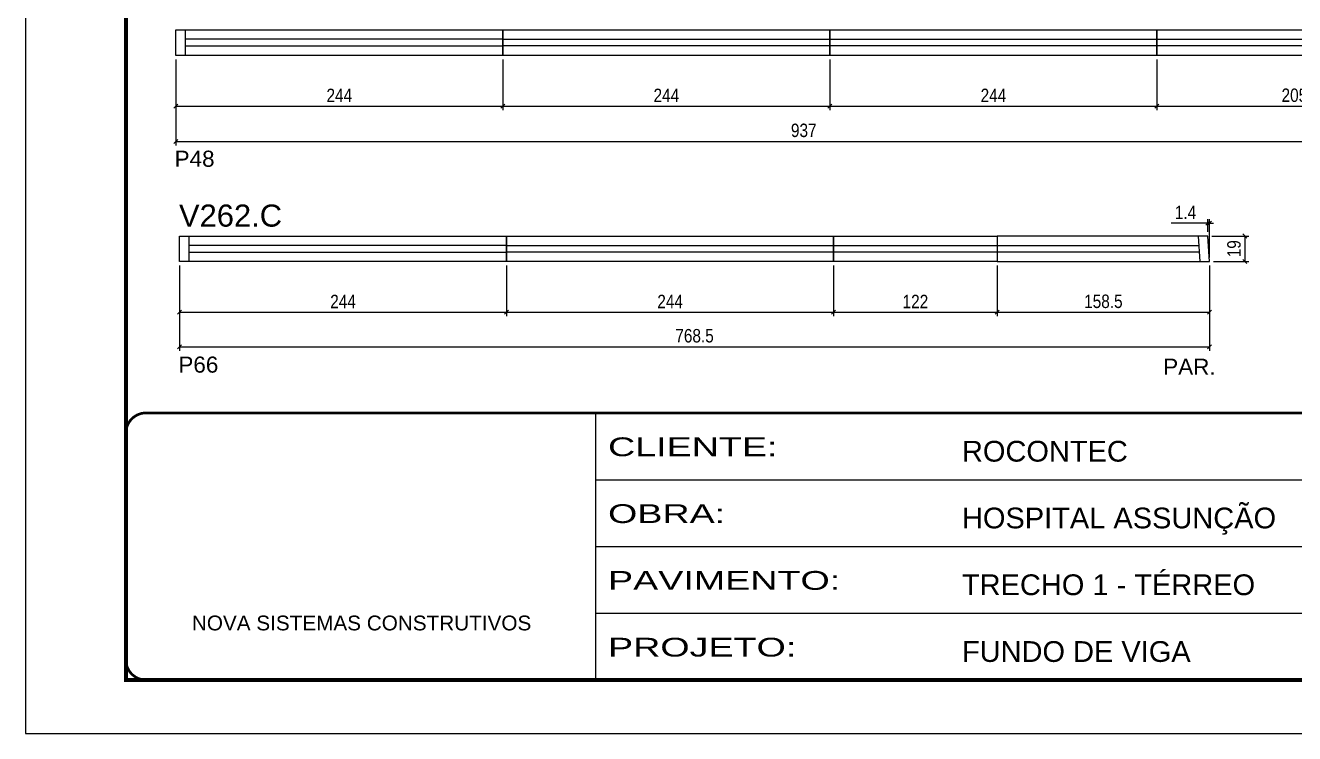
# Model space of a CAD drawing. Extents: x 3171 to 9452, y -2838 to 6252.
# Drawn here: x 4770 to 5717, y 2905 to 3434 of the extents above; entities that cross this region are included whole.
import ezdxf

# ---------------------------------------------------------------- set-up
doc = ezdxf.new("R2010")
doc.units = 0
doc.linetypes.add('CONTINUO', pattern=[0])
doc.linetypes.add('DASHED', pattern=[0.75, 0.5, -0.25])
for name, color, linetype in [('5', 5, 'Continuous'), ('NOMENCLATURA', 7, 'Continuous'), ('Painéis', 200, 'Continuous'), ('SARR_2.2x7', 40, 'Continuous')]:
    doc.layers.add(name, color=color, linetype=linetype)
for name, color, linetype, lineweight in [('Escoras', 2, 'Continuous', 25), ('Folhas', 255, 'Continuous', 9), ('Romaneio', 3, 'Continuous', 13), ('SARRAFO DE PRESSAO', 251, 'DASHED', 9)]:
    doc.layers.add(name, color=color, linetype=linetype, lineweight=lineweight)
doc.styles.add('ARIAL', font='arial.ttf')
doc.styles.add('COTA TECNICA-50', font='techl___.ttf', dxfattribs={"height": 10})
doc.styles.get("Standard").update_dxf_attribs({"font": 'arial.ttf'})
doc.styles.add('Tecnologia', font='')
doc.styles.get('Tecnologia').set_extended_font_data('Forgotten Futurist')
doc.dimstyles.new('COTA PAINEL-50', dxfattribs={"dimtxt": 10, "dimasz": 3, "dimexe": 3, "dimexo": 3, "dimgap": 3, "dimtad": 1, "dimdec": 1, "dimzin": 12, "dimdsep": 46, "dimtxsty": 'COTA TECNICA-50', "dimblk1": 'OBLIQUE', "dimblk2": 'OBLIQUE', "dimsah": 1, "dimcen": 0.9, "dimclrd": 4, "dimclre": 4, "dimclrt": 240, "dimadec": 1, "dimazin": 3, "dimtfac": 1, "dimtdec": 1, "dimtmove": 0, "dimatfit": 3, "dimfxl": 1, "dimtolj": 1, "dimtzin": 12, "dimarcsym": 0})

# ---------------------------------------------------------------- blocks, each defined once
blk = doc.blocks.new('9999999999')
at = {"color": 30, "linetype": 'CONTINUO'}
for p, q in [((98564.56, 34230.21), (98564.56, 34429.45)), ((98564.56, 34379.64), (99583.98, 34379.64)), ((98564.56, 34329.83), (99487.98, 34329.83)), ((98564.56, 34280.02), (99487.98, 34280.02))]:
    blk.add_line(p, q, dxfattribs=at)
at = {"color": 30, "linetype": 'CONTINUO', "const_width": 2}
blk.add_lwpolyline([(99583.98, 34230.21), (99583.98, 34414.45, 0.414214), (99568.98, 34429.45), (98228.98, 34429.45, 0.414214), (98213.98, 34414.45), (98213.98, 34245.21, 0.414214), (98228.98, 34230.21), (99583.98, 34230.21)], format="xyb", dxfattribs=at)
at = {"layer": 'Folhas'}
blk.add_lwpolyline([(98138.98, 34190.21), (99623.98, 34190.21), (99623.98, 35240.21), (98138.98, 35240.21)], close=True, dxfattribs=at)
at = {"layer": 'Folhas', "color": 30, "const_width": 3}
blk.add_lwpolyline([(98213.98, 34230.21), (99583.98, 34230.21), (99583.98, 35200.21), (98213.98, 35200.21)], close=True, dxfattribs=at)
at = {"color": 7, "linetype": 'Continuous', "ltscale": 5, "style": 'ARIAL'}
for s, height, p in [('ROCONTEC', 15.483, (98837.68, 34393.13)), ('HOSPITAL ASSUNÇÃO', 15.4829, (98837.68, 34343.32)), ('TRECHO 1 - TÉRREO', 15.4829, (98837.68, 34293.51)), ('NOVA SISTEMAS CONSTRUTIVOS', 11.0592, (98263.19, 34267.21)), ('FUNDO DE VIGA', 15.4829, (98837.68, 34243.7))]:
    blk.add_text(s, height=height, dxfattribs=at).set_placement(p)
at = {"layer": 'Folhas', "color": 7, "style": 'Tecnologia', "width": 1.5}
for s, p in [('CLIENTE:', (98573.65, 34397.17)), ('OBRA:', (98573.65, 34347.31)), ('PAVIMENTO:', (98573.65, 34297.5)), ('PROJETO:', (98573.65, 34247.69))]:
    blk.add_text(s, height=14, dxfattribs=at).set_placement(p)
blk = doc.blocks.new('_Oblique')
at = {"color": 0, "linetype": 'ByBlock', "lineweight": -2}
blk.add_line((-0.5, -0.5), (0.5, 0.5), dxfattribs=at)
blk = doc.blocks.new('*D275')
at = {"layer": 'Defpoints', "color": 0, "linetype": 'ByBlock', "transparency": 16777216}
for p in [(4884.66, 3257.4), (5128.66, 3257.4), (5128.66, 3219.48)]:
    blk.add_point(p, dxfattribs=at)
at = {"layer": 'Romaneio', "color": 4, "linetype": 'ByBlock', "lineweight": -2, "transparency": 16777216}
for p, q in [((4884.66, 3254.4), (4884.66, 3216.48)), ((5128.66, 3254.4), (5128.66, 3216.48)), ((4884.66, 3219.48), (5128.66, 3219.48))]:
    blk.add_line(p, q, dxfattribs=at)
at = {"layer": 'Romaneio', "color": 4, "linetype": 'ByBlock', "lineweight": -2, "transparency": 16777216, "xscale": 3, "yscale": 3, "zscale": 3, "rotation": 180}
blk.add_blockref('_Oblique', (4884.66, 3219.48), dxfattribs=at)
at = {"layer": 'Romaneio', "color": 4, "linetype": 'ByBlock', "lineweight": -2, "transparency": 16777216, "xscale": 3, "yscale": 3, "zscale": 3}
blk.add_blockref('_Oblique', (5128.66, 3219.48), dxfattribs=at)
at = {"layer": 'Romaneio', "color": 240, "linetype": 'ByBlock', "transparency": 16777216, "insert": (5006.66, 3227.55), "char_height": 10, "attachment_point": 5, "style": 'COTA TECNICA-50'}
blk.add_mtext('\\A1;244', dxfattribs=at)
blk = doc.blocks.new('*D276')
at = {"layer": 'Defpoints', "color": 0, "linetype": 'ByBlock', "transparency": 16777216}
for p in [(5128.66, 3257.4), (5372.66, 3257.4), (5372.66, 3219.48)]:
    blk.add_point(p, dxfattribs=at)
at = {"layer": 'Romaneio', "color": 4, "linetype": 'ByBlock', "lineweight": -2, "transparency": 16777216}
for p, q in [((5128.66, 3254.4), (5128.66, 3216.48)), ((5372.66, 3254.4), (5372.66, 3216.48)), ((5128.66, 3219.48), (5372.66, 3219.48))]:
    blk.add_line(p, q, dxfattribs=at)
at = {"layer": 'Romaneio', "color": 4, "linetype": 'ByBlock', "lineweight": -2, "transparency": 16777216, "xscale": 3, "yscale": 3, "zscale": 3, "rotation": 180}
blk.add_blockref('_Oblique', (5128.66, 3219.48), dxfattribs=at)
at = {"layer": 'Romaneio', "color": 4, "linetype": 'ByBlock', "lineweight": -2, "transparency": 16777216, "xscale": 3, "yscale": 3, "zscale": 3}
blk.add_blockref('_Oblique', (5372.66, 3219.48), dxfattribs=at)
at = {"layer": 'Romaneio', "color": 240, "linetype": 'ByBlock', "transparency": 16777216, "insert": (5250.66, 3227.55), "char_height": 10, "attachment_point": 5, "style": 'COTA TECNICA-50'}
blk.add_mtext('\\A1;244', dxfattribs=at)
blk = doc.blocks.new('*D51')
at = {"layer": 'Defpoints', "color": 0, "linetype": 'ByBlock', "transparency": 16777216}
for p in [(4884.66, 3257.4), (5653.12, 3257.4), (5653.12, 3193.81)]:
    blk.add_point(p, dxfattribs=at)
at = {"layer": 'Escoras', "color": 4, "linetype": 'ByBlock', "lineweight": -2, "transparency": 16777216}
for p, q in [((4884.66, 3254.4), (4884.66, 3190.81)), ((5653.12, 3254.4), (5653.12, 3190.81)), ((4884.66, 3193.81), (5653.12, 3193.81))]:
    blk.add_line(p, q, dxfattribs=at)
at = {"layer": 'Escoras', "color": 4, "linetype": 'ByBlock', "lineweight": -2, "transparency": 16777216, "xscale": 3, "yscale": 3, "zscale": 3, "rotation": 180}
blk.add_blockref('_Oblique', (4884.66, 3193.81), dxfattribs=at)
at = {"layer": 'Escoras', "color": 4, "linetype": 'ByBlock', "lineweight": -2, "transparency": 16777216, "xscale": 3, "yscale": 3, "zscale": 3}
blk.add_blockref('_Oblique', (5653.12, 3193.81), dxfattribs=at)
at = {"layer": 'Escoras', "color": 240, "linetype": 'ByBlock', "transparency": 16777216, "insert": (5268.89, 3201.94), "char_height": 10, "attachment_point": 5, "style": 'COTA TECNICA-50'}
blk.add_mtext('\\A1;768.5', dxfattribs=at)
blk = doc.blocks.new('*D52')
at = {"layer": 'Defpoints', "color": 0, "linetype": 'ByBlock', "transparency": 16777216}
for p in [(5372.66, 3257.4), (5494.66, 3257.4), (5494.66, 3219.48)]:
    blk.add_point(p, dxfattribs=at)
at = {"layer": 'Romaneio', "color": 4, "linetype": 'ByBlock', "lineweight": -2, "transparency": 16777216}
for p, q in [((5372.66, 3254.4), (5372.66, 3216.48)), ((5494.66, 3254.4), (5494.66, 3216.48)), ((5372.66, 3219.48), (5494.66, 3219.48))]:
    blk.add_line(p, q, dxfattribs=at)
at = {"layer": 'Romaneio', "color": 4, "linetype": 'ByBlock', "lineweight": -2, "transparency": 16777216, "xscale": 3, "yscale": 3, "zscale": 3, "rotation": 180}
blk.add_blockref('_Oblique', (5372.66, 3219.48), dxfattribs=at)
at = {"layer": 'Romaneio', "color": 4, "linetype": 'ByBlock', "lineweight": -2, "transparency": 16777216, "xscale": 3, "yscale": 3, "zscale": 3}
blk.add_blockref('_Oblique', (5494.66, 3219.48), dxfattribs=at)
at = {"layer": 'Romaneio', "color": 240, "linetype": 'ByBlock', "transparency": 16777216, "insert": (5433.66, 3227.54), "char_height": 10, "attachment_point": 5, "style": 'COTA TECNICA-50'}
blk.add_mtext('\\A1;122', dxfattribs=at)
blk = doc.blocks.new('*D53')
at = {"layer": 'Defpoints', "color": 0, "linetype": 'ByBlock', "transparency": 16777216}
for p in [(5494.66, 3257.4), (5653.12, 3257.4), (5653.12, 3219.48)]:
    blk.add_point(p, dxfattribs=at)
at = {"layer": 'Romaneio', "color": 4, "linetype": 'ByBlock', "lineweight": -2, "transparency": 16777216}
for p, q in [((5494.66, 3254.4), (5494.66, 3216.48)), ((5653.12, 3254.4), (5653.12, 3216.48)), ((5494.66, 3219.48), (5653.12, 3219.48))]:
    blk.add_line(p, q, dxfattribs=at)
at = {"layer": 'Romaneio', "color": 4, "linetype": 'ByBlock', "lineweight": -2, "transparency": 16777216, "xscale": 3, "yscale": 3, "zscale": 3, "rotation": 180}
blk.add_blockref('_Oblique', (5494.66, 3219.48), dxfattribs=at)
at = {"layer": 'Romaneio', "color": 4, "linetype": 'ByBlock', "lineweight": -2, "transparency": 16777216, "xscale": 3, "yscale": 3, "zscale": 3}
blk.add_blockref('_Oblique', (5653.12, 3219.48), dxfattribs=at)
at = {"layer": 'Romaneio', "color": 240, "linetype": 'ByBlock', "transparency": 16777216, "insert": (5573.89, 3227.61), "char_height": 10, "attachment_point": 5, "style": 'COTA TECNICA-50'}
blk.add_mtext('\\A1;158.5', dxfattribs=at)
blk = doc.blocks.new('*D277')
at = {"layer": 'Defpoints', "color": 0, "linetype": 'ByBlock', "transparency": 16777216}
for p in [(5651.76, 3285.92), (5651.76, 3276.4), (5653.12, 3257.4)]:
    blk.add_point(p, dxfattribs=at)
at = {"layer": 'Escoras', "color": 4, "linetype": 'ByBlock', "lineweight": -2, "transparency": 16777216}
for p, q in [((5651.76, 3285.92), (5624.51, 3285.92)), ((5651.76, 3279.4), (5651.76, 3288.92)), ((5653.12, 3285.92), (5651.76, 3285.92)), ((5653.12, 3260.4), (5653.12, 3288.92)), ((5653.12, 3285.92), (5656.12, 3285.92))]:
    blk.add_line(p, q, dxfattribs=at)
at = {"layer": 'Escoras', "color": 4, "linetype": 'ByBlock', "lineweight": -2, "transparency": 16777216, "xscale": 3, "yscale": 3, "zscale": 3}
blk.add_blockref('_Oblique', (5651.76, 3285.92), dxfattribs=at)
at = {"layer": 'Escoras', "color": 4, "linetype": 'ByBlock', "lineweight": -2, "transparency": 16777216, "xscale": 3, "yscale": 3, "zscale": 3, "rotation": 180}
blk.add_blockref('_Oblique', (5653.12, 3285.92), dxfattribs=at)
at = {"layer": 'Escoras', "color": 240, "linetype": 'ByBlock', "transparency": 16777216, "insert": (5635.14, 3294), "char_height": 10, "attachment_point": 5, "style": 'COTA TECNICA-50'}
blk.add_mtext('\\A1;1.4', dxfattribs=at)
blk = doc.blocks.new('*D278')
at = {"layer": 'Defpoints', "color": 0, "linetype": 'ByBlock', "transparency": 16777216}
for p in [(5651.76, 3276.4), (5653.12, 3257.4), (5679.44, 3257.4)]:
    blk.add_point(p, dxfattribs=at)
at = {"layer": 'Escoras', "color": 4, "linetype": 'ByBlock', "lineweight": -2, "transparency": 16777216}
for p, q in [((5654.76, 3276.4), (5682.44, 3276.4)), ((5679.44, 3276.4), (5679.44, 3257.4)), ((5656.12, 3257.4), (5682.44, 3257.4))]:
    blk.add_line(p, q, dxfattribs=at)
at = {"layer": 'Escoras', "color": 4, "linetype": 'ByBlock', "lineweight": -2, "transparency": 16777216, "xscale": 3, "yscale": 3, "zscale": 3}
for p, rotation in [((5679.44, 3276.4), 90), ((5679.44, 3257.4), 270)]:
    blk.add_blockref('_Oblique', p, dxfattribs=dict(at, rotation=rotation))
at = {"layer": 'Escoras', "color": 240, "linetype": 'ByBlock', "transparency": 16777216, "insert": (5671.35, 3266.9), "char_height": 10, "attachment_point": 5, "rotation": 90, "style": 'COTA TECNICA-50'}
blk.add_mtext('\\A1;19', dxfattribs=at)
blk = doc.blocks.new('*D283')
at = {"layer": 'Defpoints', "color": 0, "linetype": 'ByBlock', "transparency": 16777216}
for p in [(4881.87, 3411.16), (5125.87, 3411.16), (5125.87, 3373.24)]:
    blk.add_point(p, dxfattribs=at)
at = {"layer": 'Romaneio', "color": 4, "linetype": 'ByBlock', "lineweight": -2, "transparency": 16777216}
for p, q in [((4881.87, 3408.16), (4881.87, 3370.24)), ((5125.87, 3408.16), (5125.87, 3370.24)), ((4881.87, 3373.24), (5125.87, 3373.24))]:
    blk.add_line(p, q, dxfattribs=at)
at = {"layer": 'Romaneio', "color": 4, "linetype": 'ByBlock', "lineweight": -2, "transparency": 16777216, "xscale": 3, "yscale": 3, "zscale": 3, "rotation": 180}
blk.add_blockref('_Oblique', (4881.87, 3373.24), dxfattribs=at)
at = {"layer": 'Romaneio', "color": 4, "linetype": 'ByBlock', "lineweight": -2, "transparency": 16777216, "xscale": 3, "yscale": 3, "zscale": 3}
blk.add_blockref('_Oblique', (5125.87, 3373.24), dxfattribs=at)
at = {"layer": 'Romaneio', "color": 240, "linetype": 'ByBlock', "transparency": 16777216, "insert": (5003.87, 3381.31), "char_height": 10, "attachment_point": 5, "style": 'COTA TECNICA-50'}
blk.add_mtext('\\A1;244', dxfattribs=at)
blk = doc.blocks.new('*D284')
at = {"layer": 'Defpoints', "color": 0, "linetype": 'ByBlock', "transparency": 16777216}
for p in [(5125.87, 3411.16), (5369.87, 3411.16), (5369.87, 3373.24)]:
    blk.add_point(p, dxfattribs=at)
at = {"layer": 'Romaneio', "color": 4, "linetype": 'ByBlock', "lineweight": -2, "transparency": 16777216}
for p, q in [((5125.87, 3408.16), (5125.87, 3370.24)), ((5369.87, 3408.16), (5369.87, 3370.24)), ((5125.87, 3373.24), (5369.87, 3373.24))]:
    blk.add_line(p, q, dxfattribs=at)
at = {"layer": 'Romaneio', "color": 4, "linetype": 'ByBlock', "lineweight": -2, "transparency": 16777216, "xscale": 3, "yscale": 3, "zscale": 3, "rotation": 180}
blk.add_blockref('_Oblique', (5125.87, 3373.24), dxfattribs=at)
at = {"layer": 'Romaneio', "color": 4, "linetype": 'ByBlock', "lineweight": -2, "transparency": 16777216, "xscale": 3, "yscale": 3, "zscale": 3}
blk.add_blockref('_Oblique', (5369.87, 3373.24), dxfattribs=at)
at = {"layer": 'Romaneio', "color": 240, "linetype": 'ByBlock', "transparency": 16777216, "insert": (5247.87, 3381.31), "char_height": 10, "attachment_point": 5, "style": 'COTA TECNICA-50'}
blk.add_mtext('\\A1;244', dxfattribs=at)
blk = doc.blocks.new('*D57')
at = {"layer": 'Defpoints', "color": 0, "linetype": 'ByBlock', "transparency": 16777216}
for p in [(5369.87, 3411.16), (5613.87, 3411.16), (5613.87, 3373.24)]:
    blk.add_point(p, dxfattribs=at)
at = {"layer": 'Romaneio', "color": 4, "linetype": 'ByBlock', "lineweight": -2, "transparency": 16777216}
for p, q in [((5369.87, 3408.16), (5369.87, 3370.24)), ((5613.87, 3408.16), (5613.87, 3370.24)), ((5369.87, 3373.24), (5613.87, 3373.24))]:
    blk.add_line(p, q, dxfattribs=at)
at = {"layer": 'Romaneio', "color": 4, "linetype": 'ByBlock', "lineweight": -2, "transparency": 16777216, "xscale": 3, "yscale": 3, "zscale": 3, "rotation": 180}
blk.add_blockref('_Oblique', (5369.87, 3373.24), dxfattribs=at)
at = {"layer": 'Romaneio', "color": 4, "linetype": 'ByBlock', "lineweight": -2, "transparency": 16777216, "xscale": 3, "yscale": 3, "zscale": 3}
blk.add_blockref('_Oblique', (5613.87, 3373.24), dxfattribs=at)
at = {"layer": 'Romaneio', "color": 240, "linetype": 'ByBlock', "transparency": 16777216, "insert": (5491.87, 3381.31), "char_height": 10, "attachment_point": 5, "style": 'COTA TECNICA-50'}
blk.add_mtext('\\A1;244', dxfattribs=at)
blk = doc.blocks.new('*D58')
at = {"layer": 'Defpoints', "color": 0, "linetype": 'ByBlock', "transparency": 16777216}
for p in [(5613.87, 3411.16), (5818.87, 3411.16), (5818.87, 3373.24)]:
    blk.add_point(p, dxfattribs=at)
at = {"layer": 'Romaneio', "color": 4, "linetype": 'ByBlock', "lineweight": -2, "transparency": 16777216}
for p, q in [((5613.87, 3408.16), (5613.87, 3370.24)), ((5818.87, 3408.16), (5818.87, 3370.24)), ((5613.87, 3373.24), (5818.87, 3373.24))]:
    blk.add_line(p, q, dxfattribs=at)
at = {"layer": 'Romaneio', "color": 4, "linetype": 'ByBlock', "lineweight": -2, "transparency": 16777216, "xscale": 3, "yscale": 3, "zscale": 3, "rotation": 180}
blk.add_blockref('_Oblique', (5613.87, 3373.24), dxfattribs=at)
at = {"layer": 'Romaneio', "color": 4, "linetype": 'ByBlock', "lineweight": -2, "transparency": 16777216, "xscale": 3, "yscale": 3, "zscale": 3}
blk.add_blockref('_Oblique', (5818.87, 3373.24), dxfattribs=at)
at = {"layer": 'Romaneio', "color": 240, "linetype": 'ByBlock', "transparency": 16777216, "insert": (5716.37, 3381.35), "char_height": 10, "attachment_point": 5, "style": 'COTA TECNICA-50'}
blk.add_mtext('\\A1;205', dxfattribs=at)
blk = doc.blocks.new('*D20')
at = {"layer": 'Defpoints', "color": 0, "linetype": 'ByBlock', "transparency": 16777216}
for p in [(4881.87, 3411.16), (5818.87, 3411.16), (5818.87, 3346.91)]:
    blk.add_point(p, dxfattribs=at)
at = {"layer": 'Escoras', "color": 4, "linetype": 'ByBlock', "lineweight": -2, "transparency": 16777216}
for p, q in [((4881.87, 3408.16), (4881.87, 3343.91)), ((5818.87, 3408.16), (5818.87, 3343.91)), ((4881.87, 3346.91), (5818.87, 3346.91))]:
    blk.add_line(p, q, dxfattribs=at)
at = {"layer": 'Escoras', "color": 4, "linetype": 'ByBlock', "lineweight": -2, "transparency": 16777216, "xscale": 3, "yscale": 3, "zscale": 3, "rotation": 180}
blk.add_blockref('_Oblique', (4881.87, 3346.91), dxfattribs=at)
at = {"layer": 'Escoras', "color": 4, "linetype": 'ByBlock', "lineweight": -2, "transparency": 16777216, "xscale": 3, "yscale": 3, "zscale": 3}
blk.add_blockref('_Oblique', (5818.87, 3346.91), dxfattribs=at)
at = {"layer": 'Escoras', "color": 240, "linetype": 'ByBlock', "transparency": 16777216, "insert": (5350.37, 3355.16), "char_height": 10, "attachment_point": 5, "style": 'COTA TECNICA-50'}
blk.add_mtext('\\A1;937', dxfattribs=at)

msp = doc.modelspace()

# ---------------------------------------------------------------- linework, layer by layer
at = {"layer": 'Painéis', "linetype": 'Continuous'}
for points in [[(4881.87, 3430.16), (5125.87, 3430.16), (5125.87, 3411.16), (4881.87, 3411.16)], [(5125.87, 3430.16), (5369.87, 3430.16), (5369.87, 3411.16), (5125.87, 3411.16)], [(5369.87, 3430.16), (5613.87, 3430.16), (5613.87, 3411.16), (5369.87, 3411.16)], [(5613.87, 3430.16), (5818.87, 3430.16), (5818.87, 3411.16), (5613.87, 3411.16)], [(4884.66, 3276.4), (5128.66, 3276.4), (5128.66, 3257.4), (4884.66, 3257.4)], [(5128.66, 3276.4), (5372.66, 3276.4), (5372.66, 3257.4), (5128.66, 3257.4)], [(5372.66, 3276.4), (5494.66, 3276.4), (5494.66, 3257.4), (5372.66, 3257.4)]]:
    msp.add_lwpolyline(points, close=True, dxfattribs=at)
msp.add_lwpolyline([(5494.66, 3276.4), (5494.66, 3257.4), (5653.12, 3257.4), (5651.76, 3276.4), (5494.66, 3276.4)], dxfattribs=at)
at = {"layer": 'SARR_2.2x7', "linetype": 'Continuous'}
for p, q in [((4888.87, 3430.16), (4888.87, 3411.16)), ((5125.87, 3423.16), (4888.87, 3423.16)), ((5125.87, 3423.16), (5369.87, 3423.16)), ((5369.87, 3423.16), (5613.87, 3423.16)), ((5613.87, 3423.16), (5811.87, 3423.16)), ((4888.87, 3418.16), (5125.87, 3418.16)), ((5369.87, 3418.16), (5125.87, 3418.16)), ((5613.87, 3418.16), (5369.87, 3418.16)), ((5811.87, 3418.16), (5613.87, 3418.16)), ((4891.66, 3276.4), (4891.66, 3257.4)), ((5646.12, 3257.4), (5644.76, 3276.4)), ((5128.66, 3269.4), (4891.66, 3269.4)), ((5128.66, 3269.4), (5372.66, 3269.4)), ((5372.66, 3269.4), (5494.66, 3269.4)), ((5494.66, 3269.4), (5645.26, 3269.4)), ((4891.66, 3264.4), (5128.66, 3264.4)), ((5372.66, 3264.4), (5128.66, 3264.4)), ((5494.66, 3264.4), (5372.66, 3264.4)), ((5645.62, 3264.4), (5494.66, 3264.4))]:
    msp.add_line(p, q, dxfattribs=at)

# ---------------------------------------------------------------- block references
at = {"layer": 'SARRAFO DE PRESSAO', "color": 6, "linetype": 'ByBlock'}
msp.add_blockref('9999999999', (-93369.29, -31285.03), dxfattribs=at)

# ---------------------------------------------------------------- texts
at = {"layer": '5', "linetype": 'Continuous'}
for s, p in [('P48', (4881.01, 3328.04)), ('P66', (4883.81, 3174.46)), ('PAR.', (5618.52, 3172.91))]:
    msp.add_text(s, height=12, rotation=359.99996, dxfattribs=at).set_placement(p)
at = {"layer": 'NOMENCLATURA', "linetype": 'Continuous'}
msp.add_text('V262.C', height=16.5, dxfattribs=at).set_placement((4884.28, 3283.38))

# ---------------------------------------------------------------- dimensions: what is measured, and where the dimension line sits
at = {"layer": 'Escoras', "linetype": 'ByBlock'}
for base, p1, p2, picture, middle in [((5818.87, 3346.91), (4881.87, 3411.16), (5818.87, 3411.16), '*D20', (5350.37, 3355.16)), ((5651.76, 3285.92), (5653.12, 3257.4), (5651.76, 3276.4), '*D277', (5635.14, 3294)), ((5653.12, 3193.81), (4884.66, 3257.4), (5653.12, 3257.4), '*D51', (5268.89, 3201.94))]:
    dim = msp.add_linear_dim(base=base, p1=p1, p2=p2, dimstyle='COTA PAINEL-50', override={"dimarcsym": 1}, dxfattribs=at)
    dim.commit()
    dim.dimension.update_dxf_attribs({"geometry": picture, "text_midpoint": middle})
dim = msp.add_linear_dim(base=(5679.44, 3257.4), p1=(5651.76, 3276.4), p2=(5653.12, 3257.4), angle=90, dimstyle='COTA PAINEL-50', override={"dimarcsym": 1}, dxfattribs=at)
dim.commit()
dim.dimension.update_dxf_attribs({"geometry": '*D278', "text_midpoint": (5671.35, 3266.9)})
at = {"layer": 'Romaneio', "linetype": 'ByBlock'}
for p1, p2, picture, middle in [((4881.87, 3411.16), (5125.87, 3411.16), '*D283', (5003.87, 3381.31)), ((5125.87, 3411.16), (5369.87, 3411.16), '*D284', (5247.87, 3381.31)), ((5369.87, 3411.16), (5613.87, 3411.16), '*D57', (5491.87, 3381.31)), ((5613.87, 3411.16), (5818.87, 3411.16), '*D58', (5716.37, 3381.35)), ((4884.66, 3257.4), (5128.66, 3257.4), '*D275', (5006.66, 3227.55)), ((5128.66, 3257.4), (5372.66, 3257.4), '*D276', (5250.66, 3227.55)), ((5372.66, 3257.4), (5494.66, 3257.4), '*D52', (5433.66, 3227.54)), ((5494.66, 3257.4), (5653.12, 3257.4), '*D53', (5573.89, 3227.61))]:
    dim = msp.add_aligned_dim(p1=p1, p2=p2, distance=-37.92, dimstyle='COTA PAINEL-50', override={"dimarcsym": 1}, dxfattribs=at)
    dim.commit()
    dim.dimension.update_dxf_attribs({"geometry": picture, "text_midpoint": middle})

doc.saveas('drawing.dxf')
